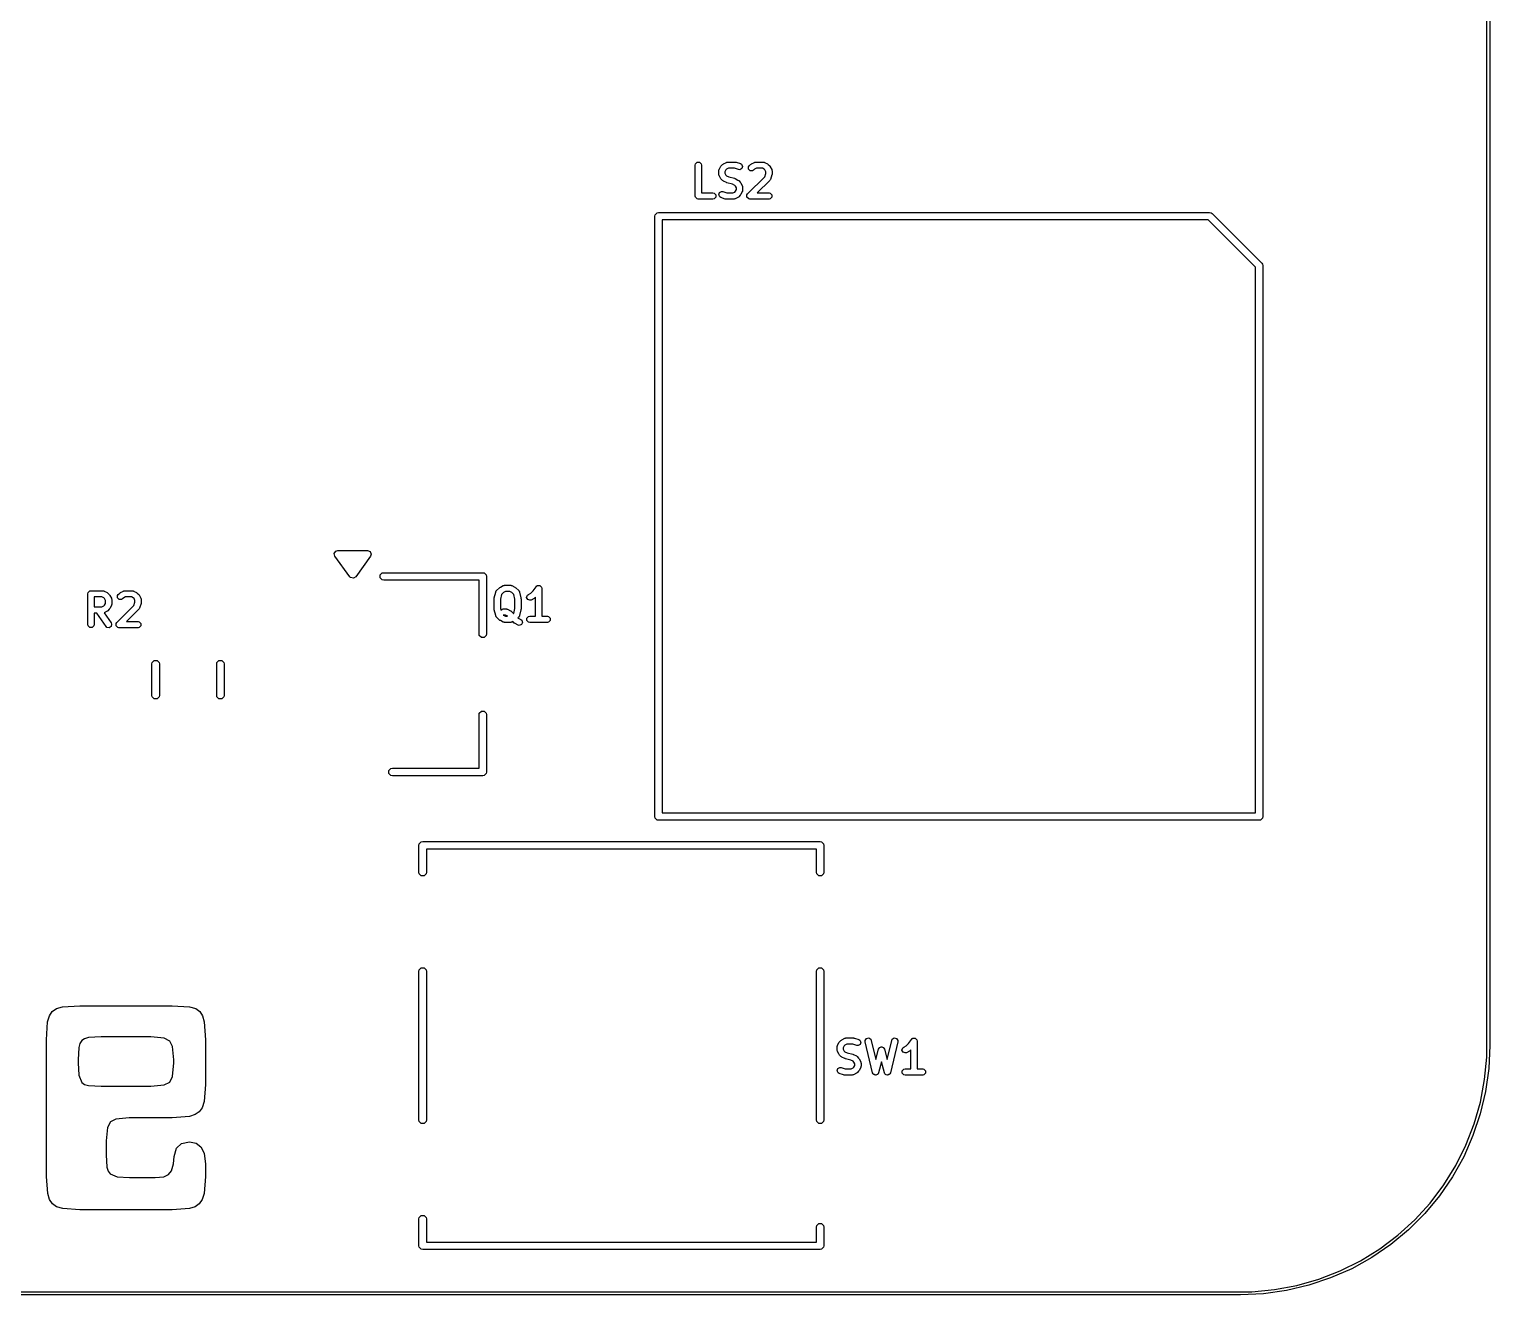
# Model space of a CAD drawing. Header units: inches. Extents: x 0.47 to 2.28, y -2.25 to -0.47.
# Drawn here: x 1.356 to 2.284, y -2.245 to -1.44 of the extents above; entities that cross this region are included whole.
import ezdxf

# ---------------------------------------------------------------- set-up
doc = ezdxf.new("R2010")
doc.units = ezdxf.units.IN
doc.header["$MEASUREMENT"] = 0
doc.layers.add('F.Silkscreen', color=41, linetype='CONTINUOUS', true_color=0xf2eda1)

msp = doc.modelspace()

# ---------------------------------------------------------------- linework, layer by layer
at = {"layer": 'F.Silkscreen', "linetype": 'CONTINUOUS'}
for p, q in [((2.28248, -2.08661), (2.28248, -0.62992)), ((2.28445, -0.62992), (2.28445, -2.08661)), ((1.77915, -1.52662), (1.7793, -1.52587)), ((1.77915, -1.5463), (1.77915, -1.52662)), ((1.7793, -1.52587), (1.78037, -1.5248)), ((1.78037, -1.5248), (1.78187, -1.5248)), ((1.78187, -1.5248), (1.78294, -1.52587)), ((1.78294, -1.52587), (1.78309, -1.52662)), ((1.78309, -1.52662), (1.78309, -1.54434)), ((1.79415, -1.53037), (1.79417, -1.53027)), ((1.79415, -1.53224), (1.79415, -1.53037)), ((1.79417, -1.53234), (1.79415, -1.53224)), ((1.79416, -1.53023), (1.79424, -1.52992)), ((1.79417, -1.53027), (1.79416, -1.53023)), ((1.79416, -1.53238), (1.79417, -1.53234)), ((1.79424, -1.53269), (1.79416, -1.53238)), ((1.79424, -1.52992), (1.7943, -1.52961)), ((1.7943, -1.52961), (1.79433, -1.52958)), ((1.79433, -1.52958), (1.79436, -1.52949)), ((1.79436, -1.52949), (1.7953, -1.52761)), ((1.7953, -1.52761), (1.79549, -1.52736)), ((1.79549, -1.52736), (1.79566, -1.5271)), ((1.79566, -1.5271), (1.7966, -1.52616)), ((1.7966, -1.52616), (1.79686, -1.52599)), ((1.79686, -1.52599), (1.79711, -1.5258)), ((1.79711, -1.5258), (1.79899, -1.52486)), ((1.79867, -1.52966), (1.79809, -1.53083)), ((1.79809, -1.53083), (1.79809, -1.53178)), ((1.79809, -1.53178), (1.79867, -1.53295)), ((1.79916, -1.52917), (1.79867, -1.52966)), ((1.79899, -1.52486), (1.79908, -1.52483)), ((1.79908, -1.52483), (1.79912, -1.5248)), ((1.79912, -1.5248), (1.79942, -1.52474)), ((1.80033, -1.52859), (1.79916, -1.52917)), ((1.79942, -1.52474), (1.79973, -1.52465)), ((1.79973, -1.52465), (1.79977, -1.52467)), ((1.79977, -1.52467), (1.79987, -1.52465)), ((1.79987, -1.52465), (1.80456, -1.52465)), ((1.80424, -1.52859), (1.80033, -1.52859)), ((1.80675, -1.52942), (1.80424, -1.52859)), ((1.80456, -1.52465), (1.80487, -1.52471)), ((1.80487, -1.52471), (1.80518, -1.52475)), ((1.80518, -1.52475), (1.80799, -1.52569)), ((1.80751, -1.52952), (1.80675, -1.52942)), ((1.80885, -1.52885), (1.80751, -1.52952)), ((1.80799, -1.52569), (1.80866, -1.52607)), ((1.80866, -1.52607), (1.80933, -1.52742)), ((1.80933, -1.52742), (1.80885, -1.52885)), ((1.81305, -1.52774), (1.81347, -1.5271)), ((1.81305, -1.52925), (1.81305, -1.52774)), ((1.81411, -1.53031), (1.81305, -1.52925)), ((1.81347, -1.5271), (1.81441, -1.52616)), ((1.81562, -1.53031), (1.81411, -1.53031)), ((1.81441, -1.52616), (1.81467, -1.52599)), ((1.81467, -1.52599), (1.81492, -1.5258)), ((1.81492, -1.5258), (1.8168, -1.52486)), ((1.81626, -1.52989), (1.81562, -1.53031)), ((1.81697, -1.52917), (1.81626, -1.52989)), ((1.8168, -1.52486), (1.81689, -1.52483)), ((1.81689, -1.52483), (1.81693, -1.5248)), ((1.81693, -1.5248), (1.81724, -1.52474)), ((1.81814, -1.52859), (1.81697, -1.52917)), ((1.81724, -1.52474), (1.81754, -1.52465)), ((1.81754, -1.52465), (1.81758, -1.52467)), ((1.81758, -1.52467), (1.81768, -1.52465)), ((1.81768, -1.52465), (1.82237, -1.52465)), ((1.8219, -1.52859), (1.81814, -1.52859)), ((1.82307, -1.52917), (1.8219, -1.52859)), ((1.82237, -1.52465), (1.82246, -1.52467)), ((1.82246, -1.52467), (1.82251, -1.52465)), ((1.82251, -1.52465), (1.82281, -1.52474)), ((1.82281, -1.52474), (1.82312, -1.5248)), ((1.82356, -1.52966), (1.82307, -1.52917)), ((1.82312, -1.5248), (1.82315, -1.52483)), ((1.82315, -1.52483), (1.82325, -1.52486)), ((1.82325, -1.52486), (1.82512, -1.5258)), ((1.82346, -1.53399), (1.82415, -1.53192)), ((1.82415, -1.53083), (1.82356, -1.52966)), ((1.82415, -1.53192), (1.82415, -1.53083)), ((1.82512, -1.5258), (1.82537, -1.52599)), ((1.82537, -1.52599), (1.82563, -1.52616)), ((1.82563, -1.52616), (1.82657, -1.5271)), ((1.82657, -1.5271), (1.82675, -1.52736)), ((1.82675, -1.52736), (1.82694, -1.52761)), ((1.82694, -1.52761), (1.82788, -1.52949)), ((1.82788, -1.52949), (1.8279, -1.52958)), ((1.8279, -1.52958), (1.82793, -1.52961)), ((1.82793, -1.52961), (1.828, -1.52992)), ((1.828, -1.52992), (1.82808, -1.53023)), ((1.82808, -1.53224), (1.82802, -1.53255)), ((1.82808, -1.53023), (1.82806, -1.53027)), ((1.82806, -1.53027), (1.82808, -1.53037)), ((1.82808, -1.53037), (1.82808, -1.53224)), ((1.7943, -1.533), (1.79424, -1.53269)), ((1.79433, -1.53303), (1.7943, -1.533)), ((1.79436, -1.53312), (1.79433, -1.53303)), ((1.7953, -1.535), (1.79436, -1.53312)), ((1.79549, -1.53525), (1.7953, -1.535)), ((1.79566, -1.53551), (1.79549, -1.53525)), ((1.7966, -1.53645), (1.79566, -1.53551)), ((1.79686, -1.53662), (1.7966, -1.53645)), ((1.79711, -1.53682), (1.79686, -1.53662)), ((1.79899, -1.53775), (1.79711, -1.53682)), ((1.79867, -1.53295), (1.79916, -1.53344)), ((1.7992, -1.53781), (1.79899, -1.53775)), ((1.79916, -1.53344), (1.80056, -1.53413)), ((1.79939, -1.5379), (1.7992, -1.53781)), ((1.80293, -1.53879), (1.79939, -1.5379)), ((1.80056, -1.53413), (1.8041, -1.53502)), ((1.80433, -1.53948), (1.80293, -1.53879)), ((1.8041, -1.53502), (1.80429, -1.53511)), ((1.80429, -1.53511), (1.8045, -1.53517)), ((1.80481, -1.53997), (1.80433, -1.53948)), ((1.8045, -1.53517), (1.80637, -1.53611)), ((1.8054, -1.54114), (1.80481, -1.53997)), ((1.8054, -1.54209), (1.8054, -1.54114)), ((1.80637, -1.53611), (1.80662, -1.5363)), ((1.80662, -1.5363), (1.80689, -1.53648)), ((1.80689, -1.53648), (1.80782, -1.53741)), ((1.80782, -1.53741), (1.808, -1.53767)), ((1.808, -1.53767), (1.80819, -1.53792)), ((1.80819, -1.53792), (1.80913, -1.5398)), ((1.80913, -1.5398), (1.80915, -1.53989)), ((1.80915, -1.53989), (1.80919, -1.53993)), ((1.80919, -1.53993), (1.80925, -1.54024)), ((1.80925, -1.54024), (1.80933, -1.54054)), ((1.80933, -1.54054), (1.80932, -1.54058)), ((1.80932, -1.54058), (1.80934, -1.54068)), ((1.80934, -1.54068), (1.80934, -1.54255)), ((1.81254, -1.54491), (1.82346, -1.53399)), ((1.82657, -1.53645), (1.81868, -1.54434)), ((1.82662, -1.53636), (1.82657, -1.53645)), ((1.82667, -1.53634), (1.82662, -1.53636)), ((1.82682, -1.53607), (1.82667, -1.53634)), ((1.827, -1.53581), (1.82682, -1.53607)), ((1.82705, -1.53568), (1.827, -1.53576)), ((1.827, -1.53576), (1.827, -1.53581)), ((1.82798, -1.53287), (1.82705, -1.53568)), ((1.82802, -1.53255), (1.82798, -1.53287)), ((1.7793, -1.54706), (1.77915, -1.5463)), ((1.78037, -1.54812), (1.7793, -1.54706)), ((1.78112, -1.54827), (1.78037, -1.54812)), ((1.79049, -1.54827), (1.78112, -1.54827)), ((1.78309, -1.54434), (1.79049, -1.54434)), ((1.79049, -1.54434), (1.79125, -1.54448)), ((1.79125, -1.54812), (1.79049, -1.54827)), ((1.79125, -1.54448), (1.79231, -1.54555)), ((1.79231, -1.54706), (1.79125, -1.54812)), ((1.79231, -1.54555), (1.79231, -1.54706)), ((1.79416, -1.54551), (1.79463, -1.54408)), ((1.79483, -1.54685), (1.79416, -1.54551)), ((1.79463, -1.54408), (1.79598, -1.5434)), ((1.7955, -1.54723), (1.79483, -1.54685)), ((1.79831, -1.54817), (1.7955, -1.54723)), ((1.79598, -1.5434), (1.79674, -1.5435)), ((1.79674, -1.5435), (1.79925, -1.54434)), ((1.79862, -1.54821), (1.79831, -1.54817)), ((1.79893, -1.54827), (1.79862, -1.54821)), ((1.80362, -1.54827), (1.79893, -1.54827)), ((1.79925, -1.54434), (1.80315, -1.54434)), ((1.80315, -1.54434), (1.80433, -1.54375)), ((1.80371, -1.54825), (1.80362, -1.54827)), ((1.80376, -1.54827), (1.80371, -1.54825)), ((1.80406, -1.54818), (1.80376, -1.54827)), ((1.80437, -1.54812), (1.80406, -1.54818)), ((1.80433, -1.54375), (1.80481, -1.54326)), ((1.8044, -1.54809), (1.80437, -1.54812)), ((1.8045, -1.54806), (1.8044, -1.54809)), ((1.80637, -1.54713), (1.8045, -1.54806)), ((1.80481, -1.54326), (1.8054, -1.54209)), ((1.80662, -1.54693), (1.80637, -1.54713)), ((1.80689, -1.54676), (1.80662, -1.54693)), ((1.80782, -1.54582), (1.80689, -1.54676)), ((1.808, -1.54556), (1.80782, -1.54582)), ((1.80819, -1.54531), (1.808, -1.54556)), ((1.80913, -1.54343), (1.80819, -1.54531)), ((1.80915, -1.54334), (1.80913, -1.54343)), ((1.80919, -1.54331), (1.80915, -1.54334)), ((1.80925, -1.543), (1.80919, -1.54331)), ((1.80933, -1.54269), (1.80925, -1.543)), ((1.80934, -1.54255), (1.80932, -1.54265)), ((1.80932, -1.54265), (1.80933, -1.54269)), ((1.81211, -1.54555), (1.81254, -1.54491)), ((1.81211, -1.54706), (1.81211, -1.54555)), ((1.81318, -1.54812), (1.81211, -1.54706)), ((1.81393, -1.54827), (1.81318, -1.54812)), ((1.82612, -1.54827), (1.81393, -1.54827)), ((1.81868, -1.54434), (1.82612, -1.54434)), ((1.82612, -1.54434), (1.82687, -1.54448)), ((1.82687, -1.54812), (1.82612, -1.54827)), ((1.82687, -1.54448), (1.82793, -1.54555)), ((1.82793, -1.54706), (1.82687, -1.54812)), ((1.82793, -1.54555), (1.82793, -1.54706)), ((1.75354, -1.55906), (1.75372, -1.55815)), ((1.75354, -1.94094), (1.75354, -1.55906)), ((1.75372, -1.55815), (1.755, -1.55687)), ((1.755, -1.55687), (1.75591, -1.55669)), ((1.75591, -1.55669), (2.1063, -1.55669)), ((2.1063, -1.55669), (2.1072, -1.55687)), ((2.1072, -1.55687), (2.10797, -1.55738)), ((2.10797, -1.55738), (2.13947, -1.58888)), ((2.10532, -1.56142), (1.75827, -1.56142)), ((1.75827, -1.56142), (1.75827, -1.93858)), ((2.13543, -1.59153), (2.10532, -1.56142)), ((2.13543, -1.93858), (2.13543, -1.59153)), ((2.13947, -1.58888), (2.13998, -1.58965)), ((2.13998, -1.58965), (2.14016, -1.59055)), ((2.14016, -1.59055), (2.14016, -1.94094)), ((1.54964, -1.77365), (1.55058, -1.77211)), ((1.55006, -1.77541), (1.54964, -1.77365)), ((1.55058, -1.77211), (1.55197, -1.77165)), ((1.55197, -1.77165), (1.57087, -1.77165)), ((1.57087, -1.77165), (1.57254, -1.77235)), ((1.57254, -1.77235), (1.57323, -1.77402)), ((1.55951, -1.7884), (1.55006, -1.77541)), ((1.57278, -1.77541), (1.56333, -1.7884)), ((1.57323, -1.77402), (1.57278, -1.77541)), ((1.56003, -1.78892), (1.55951, -1.7884)), ((1.56179, -1.78934), (1.56003, -1.78892)), ((1.56333, -1.7884), (1.56179, -1.78934)), ((1.57892, -1.78729), (1.5802, -1.78601)), ((1.57892, -1.78909), (1.57892, -1.78729)), ((1.5802, -1.79037), (1.57892, -1.78909)), ((1.5802, -1.78601), (1.5811, -1.78583)), ((1.5811, -1.79055), (1.5802, -1.79037)), ((1.5811, -1.78583), (1.6126, -1.78583)), ((1.6126, -1.79055), (1.5811, -1.79055)), ((1.6126, -1.78583), (1.64409, -1.78583)), ((1.64173, -1.79055), (1.6126, -1.79055)), ((1.64173, -1.8248), (1.64173, -1.79055)), ((1.64409, -1.78583), (1.645, -1.78601)), ((1.645, -1.78601), (1.64628, -1.78729)), ((1.64628, -1.78729), (1.64646, -1.78819)), ((1.64646, -1.78819), (1.64646, -1.8248)), ((1.39295, -1.79926), (1.3931, -1.7985)), ((1.39295, -1.81894), (1.39295, -1.79926)), ((1.3931, -1.7985), (1.39417, -1.79744)), ((1.39417, -1.79744), (1.39492, -1.79729)), ((1.39492, -1.79729), (1.40242, -1.79729)), ((1.40195, -1.80122), (1.39689, -1.80122)), ((1.39689, -1.80122), (1.39689, -1.8076)), ((1.40313, -1.80181), (1.40195, -1.80122)), ((1.40242, -1.79729), (1.40252, -1.79731)), ((1.40252, -1.79731), (1.40256, -1.79729)), ((1.40256, -1.79729), (1.40286, -1.79738)), ((1.40286, -1.79738), (1.40317, -1.79744)), ((1.40317, -1.79744), (1.4032, -1.79747)), ((1.4032, -1.79747), (1.4033, -1.7975)), ((1.4033, -1.7975), (1.40517, -1.79843)), ((1.40517, -1.79843), (1.40542, -1.79863)), ((1.40542, -1.79863), (1.40569, -1.7988)), ((1.40569, -1.7988), (1.40662, -1.79974)), ((1.40662, -1.79974), (1.4068, -1.8)), ((1.4068, -1.8), (1.40699, -1.80025)), ((1.40699, -1.80025), (1.40793, -1.80213)), ((1.41185, -1.80038), (1.41228, -1.79974)), ((1.41185, -1.80188), (1.41185, -1.80038)), ((1.41228, -1.79974), (1.41321, -1.7988)), ((1.41321, -1.7988), (1.41347, -1.79863)), ((1.41347, -1.79863), (1.41372, -1.79843)), ((1.41372, -1.79843), (1.4156, -1.7975)), ((1.4156, -1.7975), (1.41569, -1.79747)), ((1.41569, -1.79747), (1.41573, -1.79744)), ((1.41573, -1.79744), (1.41604, -1.79738)), ((1.41694, -1.80122), (1.41577, -1.80181)), ((1.41604, -1.79738), (1.41634, -1.79729)), ((1.41634, -1.79729), (1.41638, -1.79731)), ((1.41638, -1.79731), (1.41648, -1.79729)), ((1.41648, -1.79729), (1.42117, -1.79729)), ((1.4207, -1.80122), (1.41694, -1.80122)), ((1.42187, -1.80181), (1.4207, -1.80122)), ((1.42117, -1.79729), (1.42126, -1.79731)), ((1.42126, -1.79731), (1.42131, -1.79729)), ((1.42131, -1.79729), (1.42161, -1.79738)), ((1.42161, -1.79738), (1.42192, -1.79744)), ((1.42192, -1.79744), (1.42195, -1.79747)), ((1.42195, -1.79747), (1.42205, -1.7975)), ((1.42205, -1.7975), (1.42392, -1.79843)), ((1.42392, -1.79843), (1.42417, -1.79863)), ((1.42417, -1.79863), (1.42443, -1.7988)), ((1.42443, -1.7988), (1.42537, -1.79974)), ((1.42537, -1.79974), (1.42555, -1.8)), ((1.42555, -1.8), (1.42574, -1.80025)), ((1.42574, -1.80025), (1.42668, -1.80213)), ((1.65145, -1.8019), (1.65238, -1.79815)), ((1.65238, -1.79815), (1.65247, -1.79795)), ((1.65247, -1.79787), (1.65261, -1.79767)), ((1.65247, -1.79795), (1.65247, -1.79787)), ((1.65261, -1.79767), (1.65271, -1.79745)), ((1.65271, -1.79745), (1.65278, -1.79741)), ((1.65278, -1.79741), (1.6529, -1.79723)), ((1.6529, -1.79723), (1.65478, -1.79536)), ((1.65478, -1.79536), (1.65504, -1.79518)), ((1.65504, -1.79518), (1.65529, -1.79499)), ((1.65529, -1.79499), (1.65716, -1.79405)), ((1.65607, -1.79963), (1.65532, -1.80262)), ((1.65733, -1.79837), (1.65607, -1.79963)), ((1.65716, -1.79405), (1.65726, -1.79402)), ((1.65726, -1.79402), (1.65729, -1.79399)), ((1.65729, -1.79399), (1.6576, -1.79393)), ((1.65851, -1.79778), (1.65733, -1.79837)), ((1.6576, -1.79393), (1.6579, -1.79385)), ((1.6579, -1.79385), (1.65795, -1.79386)), ((1.65795, -1.79386), (1.65804, -1.79384)), ((1.65804, -1.79384), (1.66179, -1.79384)), ((1.66133, -1.79778), (1.65851, -1.79778)), ((1.6625, -1.79837), (1.66133, -1.79778)), ((1.66179, -1.79384), (1.66189, -1.79386)), ((1.66189, -1.79386), (1.66193, -1.79385)), ((1.66193, -1.79385), (1.66224, -1.79393)), ((1.66224, -1.79393), (1.66255, -1.79399)), ((1.66376, -1.79963), (1.6625, -1.79837)), ((1.66255, -1.79399), (1.66258, -1.79402)), ((1.66258, -1.79402), (1.66267, -1.79405)), ((1.66267, -1.79405), (1.66455, -1.79499)), ((1.66451, -1.80262), (1.66376, -1.79963)), ((1.66455, -1.79499), (1.6648, -1.79518)), ((1.6648, -1.79518), (1.66506, -1.79536)), ((1.66506, -1.79536), (1.66693, -1.79723)), ((1.66693, -1.79723), (1.66705, -1.79741)), ((1.66705, -1.79741), (1.66712, -1.79745)), ((1.66712, -1.79745), (1.66723, -1.79767)), ((1.66723, -1.79767), (1.66736, -1.79787)), ((1.66736, -1.79787), (1.66736, -1.79795)), ((1.66736, -1.79795), (1.66745, -1.79815)), ((1.66745, -1.79815), (1.66839, -1.8019)), ((1.67201, -1.80158), (1.67249, -1.80015)), ((1.67269, -1.80292), (1.67201, -1.80158)), ((1.67249, -1.80015), (1.6731, -1.79967)), ((1.6731, -1.79967), (1.67469, -1.79888)), ((1.67469, -1.79888), (1.6762, -1.79737)), ((1.6762, -1.79737), (1.67796, -1.79472)), ((1.67763, -1.8015), (1.67724, -1.80189)), ((1.67763, -1.81353), (1.67763, -1.8015)), ((1.67796, -1.79472), (1.67851, -1.79418)), ((1.67851, -1.79418), (1.67871, -1.79414)), ((1.67871, -1.79414), (1.67885, -1.79399)), ((1.67885, -1.79399), (1.67942, -1.79399)), ((1.67942, -1.79399), (1.67998, -1.79388)), ((1.67998, -1.79388), (1.68015, -1.79399)), ((1.68015, -1.79399), (1.68036, -1.79399)), ((1.68036, -1.79399), (1.68076, -1.7944)), ((1.68076, -1.7944), (1.68124, -1.79472)), ((1.68124, -1.79472), (1.68128, -1.79491)), ((1.68128, -1.79491), (1.68142, -1.79506)), ((1.68142, -1.79506), (1.68157, -1.79581)), ((1.68157, -1.79581), (1.68157, -1.81353)), ((1.39689, -1.8076), (1.40195, -1.8076)), ((1.40195, -1.8076), (1.40313, -1.80701)), ((1.40361, -1.8023), (1.40313, -1.80181)), ((1.40313, -1.80701), (1.40361, -1.80653)), ((1.40517, -1.81039), (1.4033, -1.81133)), ((1.4042, -1.80347), (1.40361, -1.8023)), ((1.40361, -1.80653), (1.4042, -1.80535)), ((1.4042, -1.80535), (1.4042, -1.80347)), ((1.40542, -1.8102), (1.40517, -1.81039)), ((1.40569, -1.81002), (1.40542, -1.8102)), ((1.40662, -1.80908), (1.40569, -1.81002)), ((1.4068, -1.80882), (1.40662, -1.80908)), ((1.40699, -1.80857), (1.4068, -1.80882)), ((1.40793, -1.8067), (1.40699, -1.80857)), ((1.40793, -1.80213), (1.40795, -1.80222)), ((1.40795, -1.8066), (1.40793, -1.8067)), ((1.40795, -1.80222), (1.40799, -1.80225)), ((1.40799, -1.80657), (1.40795, -1.8066)), ((1.40799, -1.80225), (1.40805, -1.80256)), ((1.40805, -1.80626), (1.40799, -1.80657)), ((1.40805, -1.80256), (1.40813, -1.80287)), ((1.40813, -1.80596), (1.40805, -1.80626)), ((1.40813, -1.80287), (1.40812, -1.80291)), ((1.40812, -1.80291), (1.40814, -1.80301)), ((1.40814, -1.80582), (1.40812, -1.80591)), ((1.40812, -1.80591), (1.40813, -1.80596)), ((1.40814, -1.80301), (1.40814, -1.80582)), ((1.41134, -1.81755), (1.42226, -1.80663)), ((1.41291, -1.80295), (1.41185, -1.80188)), ((1.41442, -1.80295), (1.41291, -1.80295)), ((1.41506, -1.80252), (1.41442, -1.80295)), ((1.41577, -1.80181), (1.41506, -1.80252)), ((1.42537, -1.80908), (1.41748, -1.81697)), ((1.42236, -1.8023), (1.42187, -1.80181)), ((1.42226, -1.80663), (1.42295, -1.80456)), ((1.42295, -1.80347), (1.42236, -1.8023)), ((1.42295, -1.80456), (1.42295, -1.80347)), ((1.42542, -1.809), (1.42537, -1.80908)), ((1.42547, -1.80898), (1.42542, -1.809)), ((1.42562, -1.80871), (1.42547, -1.80898)), ((1.4258, -1.80845), (1.42562, -1.80871)), ((1.42585, -1.80832), (1.4258, -1.8084)), ((1.4258, -1.8084), (1.4258, -1.80845)), ((1.42678, -1.8055), (1.42585, -1.80832)), ((1.42668, -1.80213), (1.4267, -1.80222)), ((1.4267, -1.80222), (1.42673, -1.80225)), ((1.42673, -1.80225), (1.4268, -1.80256)), ((1.42682, -1.80519), (1.42678, -1.8055)), ((1.4268, -1.80256), (1.42688, -1.80287)), ((1.42688, -1.80488), (1.42682, -1.80519)), ((1.42688, -1.80287), (1.42686, -1.80291)), ((1.42686, -1.80291), (1.42688, -1.80301)), ((1.42688, -1.80301), (1.42688, -1.80488)), ((1.65139, -1.80237), (1.65143, -1.80214)), ((1.65139, -1.80893), (1.65139, -1.80237)), ((1.65143, -1.80917), (1.65139, -1.80893)), ((1.65143, -1.80214), (1.65145, -1.8019)), ((1.65145, -1.80941), (1.65143, -1.80917)), ((1.65238, -1.81316), (1.65145, -1.80941)), ((1.65532, -1.80262), (1.65532, -1.80869)), ((1.65532, -1.80869), (1.65559, -1.80975)), ((1.65559, -1.80975), (1.65635, -1.80899)), ((1.65635, -1.80899), (1.65711, -1.80884)), ((1.65711, -1.80884), (1.65898, -1.80884)), ((1.65898, -1.80884), (1.65908, -1.80886)), ((1.65908, -1.80886), (1.65912, -1.80885)), ((1.65912, -1.80885), (1.65942, -1.80893)), ((1.65942, -1.80893), (1.65973, -1.80899)), ((1.65973, -1.80899), (1.65977, -1.80902)), ((1.65977, -1.80902), (1.65986, -1.80905)), ((1.65986, -1.80905), (1.66174, -1.80999)), ((1.66174, -1.80999), (1.66198, -1.81018)), ((1.66198, -1.81018), (1.66225, -1.81035)), ((1.66225, -1.81035), (1.66367, -1.81178)), ((1.66376, -1.81168), (1.66451, -1.80869)), ((1.66451, -1.80869), (1.66451, -1.80262)), ((1.66839, -1.80941), (1.66745, -1.81316)), ((1.66839, -1.8019), (1.6684, -1.80214)), ((1.6684, -1.80917), (1.66839, -1.80941)), ((1.6684, -1.80214), (1.66845, -1.80237)), ((1.66845, -1.80893), (1.6684, -1.80917)), ((1.66845, -1.80237), (1.66845, -1.80893)), ((1.67412, -1.8034), (1.67269, -1.80292)), ((1.67486, -1.8032), (1.67412, -1.8034)), ((1.67673, -1.80226), (1.67486, -1.8032)), ((1.67698, -1.80207), (1.67673, -1.80226)), ((1.67724, -1.80189), (1.67698, -1.80207)), ((1.3931, -1.81969), (1.39295, -1.81894)), ((1.39417, -1.82076), (1.3931, -1.81969)), ((1.39674, -1.81969), (1.39567, -1.82076)), ((1.39689, -1.81894), (1.39674, -1.81969)), ((1.39858, -1.81154), (1.39689, -1.81154)), ((1.39689, -1.81154), (1.39689, -1.81894)), ((1.40456, -1.82007), (1.39858, -1.81154)), ((1.4033, -1.81133), (1.40325, -1.81134)), ((1.40325, -1.81134), (1.40778, -1.81781)), ((1.40511, -1.8206), (1.40456, -1.82007)), ((1.40783, -1.82), (1.40659, -1.82086)), ((1.40778, -1.81781), (1.40809, -1.81852)), ((1.40809, -1.81852), (1.40783, -1.82)), ((1.41091, -1.81819), (1.41134, -1.81755)), ((1.41091, -1.81969), (1.41091, -1.81819)), ((1.41198, -1.82076), (1.41091, -1.81969)), ((1.41748, -1.81697), (1.42492, -1.81697)), ((1.42492, -1.81697), (1.42567, -1.81712)), ((1.42567, -1.81712), (1.42673, -1.81819)), ((1.42673, -1.81969), (1.42567, -1.82076)), ((1.42673, -1.81819), (1.42673, -1.81969)), ((1.65247, -1.81335), (1.65238, -1.81316)), ((1.65247, -1.81344), (1.65247, -1.81335)), ((1.65261, -1.81364), (1.65247, -1.81344)), ((1.65271, -1.81386), (1.65261, -1.81364)), ((1.65278, -1.8139), (1.65271, -1.81386)), ((1.6529, -1.81408), (1.65278, -1.8139)), ((1.65478, -1.81595), (1.6529, -1.81408)), ((1.65504, -1.81613), (1.65478, -1.81595)), ((1.65529, -1.81632), (1.65504, -1.81613)), ((1.65716, -1.81726), (1.65529, -1.81632)), ((1.65726, -1.81728), (1.65716, -1.81726)), ((1.65852, -1.81278), (1.65717, -1.81278)), ((1.65717, -1.81278), (1.65733, -1.81294)), ((1.65729, -1.81732), (1.65726, -1.81728)), ((1.6576, -1.81738), (1.65729, -1.81732)), ((1.65733, -1.81294), (1.65851, -1.81353)), ((1.6579, -1.81746), (1.6576, -1.81738)), ((1.65795, -1.81745), (1.6579, -1.81746)), ((1.65804, -1.81746), (1.65795, -1.81745)), ((1.66179, -1.81746), (1.65804, -1.81746)), ((1.65851, -1.81353), (1.65985, -1.81353)), ((1.65969, -1.81336), (1.65852, -1.81278)), ((1.65985, -1.81353), (1.65969, -1.81336)), ((1.66189, -1.81745), (1.66179, -1.81746)), ((1.66193, -1.81746), (1.66189, -1.81745)), ((1.66224, -1.81738), (1.66193, -1.81746)), ((1.66255, -1.81732), (1.66224, -1.81738)), ((1.66258, -1.81728), (1.66255, -1.81732)), ((1.66267, -1.81726), (1.66258, -1.81728)), ((1.66328, -1.81695), (1.66267, -1.81726)), ((1.66415, -1.81783), (1.66328, -1.81695)), ((1.66367, -1.81178), (1.66376, -1.81168)), ((1.66441, -1.818), (1.66415, -1.81783)), ((1.66466, -1.81819), (1.66441, -1.818)), ((1.66654, -1.81913), (1.66466, -1.81819)), ((1.66693, -1.81408), (1.66645, -1.81456)), ((1.66645, -1.81456), (1.66671, -1.81482)), ((1.66728, -1.81933), (1.66654, -1.81913)), ((1.66671, -1.81482), (1.6683, -1.81561)), ((1.66705, -1.8139), (1.66693, -1.81408)), ((1.66712, -1.81386), (1.66705, -1.8139)), ((1.66723, -1.81364), (1.66712, -1.81386)), ((1.66736, -1.81344), (1.66723, -1.81364)), ((1.66871, -1.81886), (1.66728, -1.81933)), ((1.66745, -1.81316), (1.66736, -1.81335)), ((1.66736, -1.81335), (1.66736, -1.81344)), ((1.6683, -1.81561), (1.6689, -1.81608)), ((1.66938, -1.81751), (1.66871, -1.81886)), ((1.6689, -1.81608), (1.66938, -1.81751)), ((1.67216, -1.81474), (1.67322, -1.81368)), ((1.67216, -1.81625), (1.67216, -1.81474)), ((1.67322, -1.81732), (1.67216, -1.81625)), ((1.67322, -1.81368), (1.67398, -1.81353)), ((1.67398, -1.81746), (1.67322, -1.81732)), ((1.67398, -1.81353), (1.67763, -1.81353)), ((1.68523, -1.81746), (1.67398, -1.81746)), ((1.68157, -1.81353), (1.68523, -1.81353)), ((1.68523, -1.81353), (1.68598, -1.81368)), ((1.68598, -1.81732), (1.68523, -1.81746)), ((1.68598, -1.81368), (1.68705, -1.81474)), ((1.68705, -1.81625), (1.68598, -1.81732)), ((1.68705, -1.81474), (1.68705, -1.81625)), ((1.39567, -1.82076), (1.39417, -1.82076)), ((1.40659, -1.82086), (1.40511, -1.8206)), ((1.41273, -1.82091), (1.41198, -1.82076)), ((1.42492, -1.82091), (1.41273, -1.82091)), ((1.42567, -1.82076), (1.42492, -1.82091)), ((1.64191, -1.82571), (1.64173, -1.8248)), ((1.64319, -1.82699), (1.64191, -1.82571)), ((1.645, -1.82699), (1.64319, -1.82699)), ((1.64628, -1.82571), (1.645, -1.82699)), ((1.64646, -1.8248), (1.64628, -1.82571)), ((1.43376, -1.84381), (1.43394, -1.84291)), ((1.43376, -1.86387), (1.43376, -1.84381)), ((1.43394, -1.84291), (1.43522, -1.84163)), ((1.43522, -1.84163), (1.43703, -1.84163)), ((1.43703, -1.84163), (1.4383, -1.84291)), ((1.4383, -1.84291), (1.43848, -1.84381)), ((1.43848, -1.84381), (1.43848, -1.86387)), ((1.4749, -1.84381), (1.47508, -1.84291)), ((1.4749, -1.86387), (1.4749, -1.84381)), ((1.47508, -1.84291), (1.47636, -1.84163)), ((1.47636, -1.84163), (1.47817, -1.84163)), ((1.47817, -1.84163), (1.47945, -1.84291)), ((1.47945, -1.84291), (1.47963, -1.84381)), ((1.47963, -1.84381), (1.47963, -1.86387)), ((1.43394, -1.86477), (1.43376, -1.86387)), ((1.43522, -1.86605), (1.43394, -1.86477)), ((1.43703, -1.86605), (1.43522, -1.86605)), ((1.4383, -1.86477), (1.43703, -1.86605)), ((1.43848, -1.86387), (1.4383, -1.86477)), ((1.47508, -1.86477), (1.4749, -1.86387)), ((1.47636, -1.86605), (1.47508, -1.86477)), ((1.47817, -1.86605), (1.47636, -1.86605)), ((1.47945, -1.86477), (1.47817, -1.86605)), ((1.47963, -1.86387), (1.47945, -1.86477)), ((1.64173, -1.87598), (1.64191, -1.87508)), ((1.64173, -1.91024), (1.64173, -1.87598)), ((1.64191, -1.87508), (1.64319, -1.8738)), ((1.64319, -1.8738), (1.645, -1.8738)), ((1.645, -1.8738), (1.64628, -1.87508)), ((1.64628, -1.87508), (1.64646, -1.87598)), ((1.64646, -1.87598), (1.64646, -1.9126)), ((1.58443, -1.91169), (1.58571, -1.91042)), ((1.58443, -1.9135), (1.58443, -1.91169)), ((1.58571, -1.91042), (1.58661, -1.91024)), ((1.58661, -1.91024), (1.64173, -1.91024)), ((1.64646, -1.9126), (1.64628, -1.9135)), ((1.58571, -1.91478), (1.58443, -1.9135)), ((1.58661, -1.91496), (1.58571, -1.91478)), ((1.64409, -1.91496), (1.58661, -1.91496)), ((1.645, -1.91478), (1.64409, -1.91496)), ((1.64628, -1.9135), (1.645, -1.91478)), ((1.75372, -1.94185), (1.75354, -1.94094)), ((1.75827, -1.93858), (2.13543, -1.93858)), ((2.14016, -1.94094), (2.13998, -1.94185)), ((1.755, -1.94313), (1.75372, -1.94185)), ((1.75591, -1.94331), (1.755, -1.94313)), ((2.1378, -1.94331), (1.75591, -1.94331)), ((2.1387, -1.94313), (2.1378, -1.94331)), ((2.13998, -1.94185), (2.1387, -1.94313)), ((1.60354, -1.95925), (1.60372, -1.95835)), ((1.60354, -1.97638), (1.60354, -1.95925)), ((1.60372, -1.95835), (1.605, -1.95707)), ((1.605, -1.95707), (1.60591, -1.95689)), ((1.60591, -1.95689), (1.85866, -1.95689)), ((1.85866, -1.95689), (1.85957, -1.95707)), ((1.85957, -1.95707), (1.86084, -1.95835)), ((1.86084, -1.95835), (1.86102, -1.95925)), ((1.86102, -1.95925), (1.86102, -1.97638)), ((1.8563, -1.96161), (1.60827, -1.96161)), ((1.60827, -1.96161), (1.60827, -1.97638)), ((1.8563, -1.97638), (1.8563, -1.96161)), ((1.60372, -1.97728), (1.60354, -1.97638)), ((1.605, -1.97856), (1.60372, -1.97728)), ((1.60809, -1.97728), (1.60681, -1.97856)), ((1.60827, -1.97638), (1.60809, -1.97728)), ((1.85648, -1.97728), (1.8563, -1.97638)), ((1.85776, -1.97856), (1.85648, -1.97728)), ((1.86084, -1.97728), (1.85957, -1.97856)), ((1.86102, -1.97638), (1.86084, -1.97728)), ((1.60681, -1.97856), (1.605, -1.97856)), ((1.85957, -1.97856), (1.85776, -1.97856)), ((1.60354, -2.03937), (1.60372, -2.03847)), ((1.60354, -2.13386), (1.60354, -2.03937)), ((1.60372, -2.03847), (1.605, -2.03719)), ((1.605, -2.03719), (1.60681, -2.03719)), ((1.60681, -2.03719), (1.60809, -2.03847)), ((1.60809, -2.03847), (1.60827, -2.03937)), ((1.60827, -2.03937), (1.60827, -2.13386)), ((1.8563, -2.03937), (1.85648, -2.03847)), ((1.8563, -2.13386), (1.8563, -2.03937)), ((1.85648, -2.03847), (1.85776, -2.03719)), ((1.85776, -2.03719), (1.85957, -2.03719)), ((1.85957, -2.03719), (1.86084, -2.03847)), ((1.86084, -2.03847), (1.86102, -2.03937)), ((1.86102, -2.03937), (1.86102, -2.13386)), ((1.37683, -2.06192), (1.38786, -2.06123)), ((1.38786, -2.06123), (1.44651, -2.06123)), ((1.44651, -2.06123), (1.45767, -2.06192)), ((1.36733, -2.07156), (1.36849, -2.06767)), ((1.36849, -2.06767), (1.37037, -2.06495)), ((1.37037, -2.06495), (1.37306, -2.06307)), ((1.37306, -2.06307), (1.37683, -2.06192)), ((1.45767, -2.06192), (1.46154, -2.06308)), ((1.46154, -2.06308), (1.46413, -2.06495)), ((1.46413, -2.06495), (1.46591, -2.06765)), ((1.46591, -2.06765), (1.46703, -2.07156)), ((1.36664, -2.08298), (1.36733, -2.07156)), ((1.46703, -2.07156), (1.46772, -2.08298)), ((1.36664, -2.09565), (1.36664, -2.08298)), ((1.38716, -2.08781), (1.38675, -2.09565)), ((1.38789, -2.08517), (1.38716, -2.08781)), ((1.38909, -2.0834), (1.38789, -2.08517)), ((1.39086, -2.0822), (1.38909, -2.0834)), ((1.39349, -2.08148), (1.39086, -2.0822)), ((1.40134, -2.08106), (1.39349, -2.08148)), ((1.43301, -2.08106), (1.40134, -2.08106)), ((1.44142, -2.08189), (1.43301, -2.08106)), ((1.445, -2.08368), (1.44142, -2.08189)), ((1.44679, -2.08725), (1.445, -2.08368)), ((1.44762, -2.09565), (1.44679, -2.08725)), ((1.46772, -2.08298), (1.46772, -2.11135)), ((1.86942, -2.08745), (1.86944, -2.08736)), ((1.86942, -2.08933), (1.86942, -2.08745)), ((1.86944, -2.08943), (1.86942, -2.08933)), ((1.86943, -2.08732), (1.86951, -2.08701)), ((1.86944, -2.08736), (1.86943, -2.08732)), ((1.86943, -2.08947), (1.86944, -2.08943)), ((1.86951, -2.08977), (1.86943, -2.08947)), ((1.86951, -2.08701), (1.86957, -2.0867)), ((1.86957, -2.0867), (1.8696, -2.08667)), ((1.8696, -2.08667), (1.86963, -2.08657)), ((1.86963, -2.08657), (1.87057, -2.0847)), ((1.87057, -2.0847), (1.87076, -2.08445)), ((1.87076, -2.08445), (1.87094, -2.08419)), ((1.87094, -2.08419), (1.87187, -2.08325)), ((1.87187, -2.08325), (1.87214, -2.08308)), ((1.87214, -2.08308), (1.87239, -2.08288)), ((1.87239, -2.08288), (1.87426, -2.08194)), ((1.87395, -2.08675), (1.87336, -2.08792)), ((1.87336, -2.08792), (1.87336, -2.08886)), ((1.87336, -2.08886), (1.87395, -2.09004)), ((1.87443, -2.08626), (1.87395, -2.08675)), ((1.87426, -2.08194), (1.87436, -2.08192)), ((1.87436, -2.08192), (1.87439, -2.08189)), ((1.87439, -2.08189), (1.8747, -2.08182)), ((1.87561, -2.08567), (1.87443, -2.08626)), ((1.8747, -2.08182), (1.875, -2.08174)), ((1.875, -2.08174), (1.87504, -2.08176)), ((1.87504, -2.08176), (1.87514, -2.08174)), ((1.87514, -2.08174), (1.87983, -2.08174)), ((1.87951, -2.08567), (1.87561, -2.08567)), ((1.88202, -2.08651), (1.87951, -2.08567)), ((1.87983, -2.08174), (1.88014, -2.0818)), ((1.88014, -2.0818), (1.88045, -2.08184)), ((1.88045, -2.08184), (1.88326, -2.08277)), ((1.88278, -2.08661), (1.88202, -2.08651)), ((1.88413, -2.08593), (1.88278, -2.08661)), ((1.88326, -2.08277), (1.88393, -2.08316)), ((1.88393, -2.08316), (1.8846, -2.0845)), ((1.8846, -2.0845), (1.88413, -2.08593)), ((1.88726, -2.08339), (1.88805, -2.08211)), ((1.88729, -2.08416), (1.88726, -2.08339)), ((1.89197, -2.10385), (1.88729, -2.08416)), ((1.88805, -2.08211), (1.88951, -2.08176)), ((1.88951, -2.08176), (1.8908, -2.08255)), ((1.8908, -2.08255), (1.89112, -2.08325)), ((1.89112, -2.08325), (1.894, -2.09535)), ((1.894, -2.09535), (1.89574, -2.08882)), ((1.89574, -2.08882), (1.89607, -2.08813)), ((1.89607, -2.08813), (1.89631, -2.088)), ((1.89631, -2.088), (1.89644, -2.08777)), ((1.89644, -2.08777), (1.89694, -2.08763)), ((1.89694, -2.08763), (1.89738, -2.08738)), ((1.89738, -2.08738), (1.89764, -2.08745)), ((1.89764, -2.08745), (1.8979, -2.08738)), ((1.8979, -2.08738), (1.89834, -2.08763)), ((1.89834, -2.08763), (1.89883, -2.08777)), ((1.89883, -2.08777), (1.89897, -2.088)), ((1.89897, -2.088), (1.8992, -2.08813)), ((1.8992, -2.08813), (1.89954, -2.08882)), ((1.89954, -2.08882), (1.90128, -2.09535)), ((1.90128, -2.09535), (1.90416, -2.08325)), ((1.90799, -2.08416), (1.9033, -2.10385)), ((1.90416, -2.08325), (1.90448, -2.08255)), ((1.90448, -2.08255), (1.90576, -2.08176)), ((1.90576, -2.08176), (1.90723, -2.08211)), ((1.90723, -2.08211), (1.90802, -2.08339)), ((1.90802, -2.08339), (1.90799, -2.08416)), ((1.91067, -2.08947), (1.91115, -2.08804)), ((1.91135, -2.09082), (1.91067, -2.08947)), ((1.91115, -2.08804), (1.91176, -2.08757)), ((1.91176, -2.08757), (1.91334, -2.08677)), ((1.91334, -2.08677), (1.91486, -2.08526)), ((1.91486, -2.08526), (1.91662, -2.08261)), ((1.91629, -2.08939), (1.9159, -2.08978)), ((1.91629, -2.10142), (1.91629, -2.08939)), ((1.91662, -2.08261), (1.91716, -2.08207)), ((1.91716, -2.08207), (1.91736, -2.08203)), ((1.91736, -2.08203), (1.91751, -2.08189)), ((1.91751, -2.08189), (1.91808, -2.08189)), ((1.91808, -2.08189), (1.91864, -2.08177)), ((1.91864, -2.08177), (1.91881, -2.08189)), ((1.91881, -2.08189), (1.91901, -2.08189)), ((1.91901, -2.08189), (1.91942, -2.08229)), ((1.91942, -2.08229), (1.9199, -2.08261)), ((1.9199, -2.08261), (1.91994, -2.08281)), ((1.91994, -2.08281), (1.92008, -2.08295)), ((1.92008, -2.08295), (1.92023, -2.08371)), ((1.92023, -2.08371), (1.92023, -2.10142)), ((2.28248, -2.09385), (2.28248, -2.08661)), ((2.28445, -2.08661), (2.28377, -2.10124)), ((1.36664, -2.16974), (1.36664, -2.09565)), ((1.38675, -2.09565), (1.38675, -2.09759)), ((1.38675, -2.09759), (1.38716, -2.10544)), ((1.44678, -2.10624), (1.44762, -2.09759)), ((1.44762, -2.09759), (1.44762, -2.09565)), ((1.86957, -2.09008), (1.86951, -2.08977)), ((1.8696, -2.09011), (1.86957, -2.09008)), ((1.86963, -2.09021), (1.8696, -2.09011)), ((1.87057, -2.09208), (1.86963, -2.09021)), ((1.87076, -2.09233), (1.87057, -2.09208)), ((1.87094, -2.0926), (1.87076, -2.09233)), ((1.87187, -2.09353), (1.87094, -2.0926)), ((1.87214, -2.09371), (1.87187, -2.09353)), ((1.87239, -2.0939), (1.87214, -2.09371)), ((1.87426, -2.09484), (1.87239, -2.0939)), ((1.87395, -2.09004), (1.87443, -2.09052)), ((1.87447, -2.0949), (1.87426, -2.09484)), ((1.87443, -2.09052), (1.87583, -2.09122)), ((1.87466, -2.09499), (1.87447, -2.0949)), ((1.8782, -2.09587), (1.87466, -2.09499)), ((1.87583, -2.09122), (1.87937, -2.09211)), ((1.8796, -2.09657), (1.8782, -2.09587)), ((1.87937, -2.09211), (1.87956, -2.0922)), ((1.87956, -2.0922), (1.87977, -2.09226)), ((1.88008, -2.09706), (1.8796, -2.09657)), ((1.87977, -2.09226), (1.88165, -2.09319)), ((1.88067, -2.09823), (1.88008, -2.09706)), ((1.88067, -2.09918), (1.88067, -2.09823)), ((1.88165, -2.09319), (1.88189, -2.09339)), ((1.88189, -2.09339), (1.88216, -2.09356)), ((1.88216, -2.09356), (1.88309, -2.0945)), ((1.88309, -2.0945), (1.88327, -2.09476)), ((1.88327, -2.09476), (1.88346, -2.09501)), ((1.88346, -2.09501), (1.8844, -2.09689)), ((1.8844, -2.09689), (1.88443, -2.09698)), ((1.88443, -2.09698), (1.88446, -2.09701)), ((1.88446, -2.09701), (1.88452, -2.09732)), ((1.88452, -2.09732), (1.8846, -2.09763)), ((1.8846, -2.09763), (1.88459, -2.09767)), ((1.88459, -2.09767), (1.88461, -2.09777)), ((1.88461, -2.09777), (1.88461, -2.09964)), ((1.89764, -2.09697), (1.89579, -2.1039)), ((1.89949, -2.1039), (1.89764, -2.09697)), ((1.91278, -2.09129), (1.91135, -2.09082)), ((1.91352, -2.09109), (1.91278, -2.09129)), ((1.91539, -2.09015), (1.91352, -2.09109)), ((1.91564, -2.08996), (1.91539, -2.09015)), ((1.9159, -2.08978), (1.91564, -2.08996)), ((2.28115, -2.10826), (2.28248, -2.09385)), ((1.38716, -2.10544), (1.38909, -2.10998)), ((1.445, -2.10985), (1.44678, -2.10624)), ((1.86943, -2.10259), (1.8699, -2.10116)), ((1.8701, -2.10394), (1.86943, -2.10259)), ((1.8699, -2.10116), (1.87125, -2.10049)), ((1.87077, -2.10432), (1.8701, -2.10394)), ((1.87358, -2.10526), (1.87077, -2.10432)), ((1.87125, -2.10049), (1.87201, -2.10059)), ((1.87201, -2.10059), (1.87452, -2.10142)), ((1.87389, -2.1053), (1.87358, -2.10526)), ((1.8742, -2.10536), (1.87389, -2.1053)), ((1.87889, -2.10536), (1.8742, -2.10536)), ((1.87452, -2.10142), (1.87843, -2.10142)), ((1.87843, -2.10142), (1.8796, -2.10083)), ((1.87899, -2.10534), (1.87889, -2.10536)), ((1.87903, -2.10535), (1.87899, -2.10534)), ((1.87933, -2.10527), (1.87903, -2.10535)), ((1.87964, -2.10521), (1.87933, -2.10527)), ((1.8796, -2.10083), (1.88008, -2.10035)), ((1.87968, -2.10518), (1.87964, -2.10521)), ((1.87977, -2.10515), (1.87968, -2.10518)), ((1.88165, -2.10421), (1.87977, -2.10515)), ((1.88008, -2.10035), (1.88067, -2.09918)), ((1.88189, -2.10402), (1.88165, -2.10421)), ((1.88216, -2.10384), (1.88189, -2.10402)), ((1.88309, -2.10291), (1.88216, -2.10384)), ((1.88327, -2.10265), (1.88309, -2.10291)), ((1.88346, -2.1024), (1.88327, -2.10265)), ((1.8844, -2.10052), (1.88346, -2.1024)), ((1.88443, -2.10043), (1.8844, -2.10052)), ((1.88446, -2.10039), (1.88443, -2.10043)), ((1.88452, -2.10008), (1.88446, -2.10039)), ((1.8846, -2.09978), (1.88452, -2.10008)), ((1.88461, -2.09964), (1.88459, -2.09974)), ((1.88459, -2.09974), (1.8846, -2.09978)), ((1.89229, -2.10454), (1.89197, -2.10385)), ((1.89254, -2.1047), (1.89229, -2.10454)), ((1.89269, -2.10495), (1.89254, -2.1047)), ((1.89316, -2.10508), (1.89269, -2.10495)), ((1.89358, -2.10533), (1.89316, -2.10508)), ((1.89386, -2.10527), (1.89358, -2.10533)), ((1.89415, -2.10534), (1.89386, -2.10527)), ((1.89457, -2.1051), (1.89415, -2.10534)), ((1.89504, -2.10498), (1.89457, -2.1051)), ((1.8952, -2.10473), (1.89504, -2.10498)), ((1.89545, -2.10459), (1.8952, -2.10473)), ((1.89579, -2.1039), (1.89545, -2.10459)), ((1.89982, -2.10459), (1.89949, -2.1039)), ((1.90008, -2.10473), (1.89982, -2.10459)), ((1.90023, -2.10498), (1.90008, -2.10473)), ((1.90071, -2.1051), (1.90023, -2.10498)), ((1.90113, -2.10534), (1.90071, -2.1051)), ((1.90141, -2.10527), (1.90113, -2.10534)), ((1.9017, -2.10533), (1.90141, -2.10527)), ((1.90211, -2.10508), (1.9017, -2.10533)), ((1.90258, -2.10495), (1.90211, -2.10508)), ((1.90273, -2.1047), (1.90258, -2.10495)), ((1.90298, -2.10454), (1.90273, -2.1047)), ((1.9033, -2.10385), (1.90298, -2.10454)), ((1.91082, -2.10264), (1.91188, -2.10157)), ((1.91082, -2.10414), (1.91082, -2.10264)), ((1.91188, -2.10521), (1.91082, -2.10414)), ((1.91188, -2.10157), (1.91264, -2.10142)), ((1.91264, -2.10536), (1.91188, -2.10521)), ((1.91264, -2.10142), (1.91629, -2.10142)), ((1.92388, -2.10536), (1.91264, -2.10536)), ((1.92023, -2.10142), (1.92388, -2.10142)), ((1.92388, -2.10142), (1.92464, -2.10157)), ((1.92464, -2.10521), (1.92388, -2.10536)), ((1.92464, -2.10157), (1.9257, -2.10264)), ((1.9257, -2.10414), (1.92464, -2.10521)), ((1.9257, -2.10264), (1.9257, -2.10414)), ((2.27849, -2.12248), (2.28115, -2.10826)), ((2.28377, -2.10124), (2.28175, -2.11573)), ((1.38909, -2.10998), (1.39088, -2.11128)), ((1.39088, -2.11128), (1.39349, -2.11205)), ((1.39349, -2.11205), (1.40134, -2.11246)), ((1.40134, -2.11246), (1.43301, -2.11246)), ((1.43301, -2.11246), (1.44142, -2.11163)), ((1.44142, -2.11163), (1.445, -2.10985)), ((1.46772, -2.11135), (1.46689, -2.12224)), ((2.28175, -2.11573), (2.2784, -2.12998)), ((1.46565, -2.12613), (1.46386, -2.12871)), ((1.46689, -2.12224), (1.46565, -2.12613)), ((2.27453, -2.1364), (2.27849, -2.12248)), ((1.40727, -2.13518), (1.40548, -2.13875)), ((1.41085, -2.13339), (1.40727, -2.13518)), ((1.41925, -2.13256), (1.41085, -2.13339)), ((1.44651, -2.13256), (1.41925, -2.13256)), ((1.45752, -2.13174), (1.44651, -2.13256)), ((1.4613, -2.1305), (1.45752, -2.13174)), ((1.46386, -2.12871), (1.4613, -2.1305)), ((1.60372, -2.13476), (1.60354, -2.13386)), ((1.605, -2.13604), (1.60372, -2.13476)), ((1.60681, -2.13604), (1.605, -2.13604)), ((1.60809, -2.13476), (1.60681, -2.13604)), ((1.60827, -2.13386), (1.60809, -2.13476)), ((1.85648, -2.13476), (1.8563, -2.13386)), ((1.85776, -2.13604), (1.85648, -2.13476)), ((1.85957, -2.13604), (1.85776, -2.13604)), ((1.86084, -2.13476), (1.85957, -2.13604)), ((1.86102, -2.13386), (1.86084, -2.13476)), ((2.2784, -2.12998), (2.27375, -2.14386)), ((1.40548, -2.13875), (1.40465, -2.14716)), ((2.27375, -2.14386), (2.26784, -2.15725)), ((2.2693, -2.14989), (2.27453, -2.1364)), ((1.40465, -2.14716), (1.40465, -2.15597)), ((1.44789, -2.15707), (1.44942, -2.15172)), ((1.44942, -2.15172), (1.45249, -2.14877)), ((1.45249, -2.14877), (1.45752, -2.14771)), ((1.45752, -2.14771), (1.46185, -2.14854)), ((1.46185, -2.14854), (1.46488, -2.1509)), ((1.46488, -2.1509), (1.46691, -2.1551)), ((2.26285, -2.16285), (2.2693, -2.14989)), ((1.40465, -2.15597), (1.40506, -2.16383)), ((1.40506, -2.16383), (1.40582, -2.16645)), ((1.44621, -2.16617), (1.44734, -2.16175)), ((1.44734, -2.16175), (1.44789, -2.15707)), ((1.46691, -2.1551), (1.46772, -2.16203)), ((1.46772, -2.16203), (1.46772, -2.16974)), ((2.25523, -2.17515), (2.26285, -2.16285)), ((2.26784, -2.15725), (2.26071, -2.17003)), ((1.36747, -2.18076), (1.36664, -2.16974)), ((1.40582, -2.16645), (1.40712, -2.16823)), ((1.40712, -2.16823), (1.41167, -2.17016)), ((1.41167, -2.17016), (1.41953, -2.17057)), ((1.41953, -2.17057), (1.43577, -2.17057)), ((1.43577, -2.17057), (1.4413, -2.17)), ((1.4413, -2.17), (1.4443, -2.16865)), ((1.4443, -2.16865), (1.44621, -2.16617)), ((1.46772, -2.16974), (1.46689, -2.18076)), ((2.26071, -2.17003), (2.25244, -2.18211)), ((1.36869, -2.18455), (1.36747, -2.18076)), ((1.46689, -2.18076), (1.46567, -2.18455)), ((2.25244, -2.18211), (2.24309, -2.19337)), ((2.24651, -2.1867), (2.25523, -2.17515)), ((1.3705, -2.18723), (1.36869, -2.18455)), ((1.3731, -2.1891), (1.3705, -2.18723)), ((1.37698, -2.19026), (1.3731, -2.1891)), ((1.38786, -2.19094), (1.37698, -2.19026)), ((1.44651, -2.19094), (1.38786, -2.19094)), ((1.45752, -2.19026), (1.44651, -2.19094)), ((1.46128, -2.1891), (1.45752, -2.19026)), ((1.46386, -2.18723), (1.46128, -2.1891)), ((1.46567, -2.18455), (1.46386, -2.18723)), ((2.23676, -2.19739), (2.24651, -2.1867)), ((1.60354, -2.19685), (1.60372, -2.19595)), ((1.60354, -2.21398), (1.60354, -2.19685)), ((1.60372, -2.19595), (1.605, -2.19467)), ((1.605, -2.19467), (1.60681, -2.19467)), ((1.60681, -2.19467), (1.60809, -2.19595)), ((1.60809, -2.19595), (1.60827, -2.19685)), ((1.60827, -2.19685), (1.60827, -2.21161)), ((1.8563, -2.20197), (1.85648, -2.20106)), ((1.85648, -2.20106), (1.85776, -2.19979)), ((1.85776, -2.19979), (1.85957, -2.19979)), ((1.85957, -2.19979), (1.86084, -2.20106)), ((1.86084, -2.20106), (1.86102, -2.20197)), ((2.22607, -2.20714), (2.23676, -2.19739)), ((2.24309, -2.19337), (2.23274, -2.20372)), ((1.8563, -2.21161), (1.8563, -2.20197)), ((1.86102, -2.20197), (1.86102, -2.21398)), ((2.21452, -2.21586), (2.22607, -2.20714)), ((2.23274, -2.20372), (2.22148, -2.21307)), ((1.60372, -2.21488), (1.60354, -2.21398)), ((1.605, -2.21616), (1.60372, -2.21488)), ((1.60591, -2.21634), (1.605, -2.21616)), ((1.85866, -2.21634), (1.60591, -2.21634)), ((1.60827, -2.21161), (1.8563, -2.21161)), ((1.85957, -2.21616), (1.85866, -2.21634)), ((1.86084, -2.21488), (1.85957, -2.21616)), ((1.86102, -2.21398), (1.86084, -2.21488)), ((2.20222, -2.22348), (2.21452, -2.21586)), ((2.22148, -2.21307), (2.20941, -2.22134)), ((2.19662, -2.22847), (2.18323, -2.23438)), ((2.18926, -2.22993), (2.20222, -2.22348)), ((2.20941, -2.22134), (2.19662, -2.22847)), ((2.16185, -2.23912), (2.17577, -2.23516)), ((2.18323, -2.23438), (2.16935, -2.23903)), ((2.17577, -2.23516), (2.18926, -2.22993)), ((0.62992, -2.24311), (2.12598, -2.24311)), ((2.12598, -2.24508), (0.62992, -2.24508)), ((2.12598, -2.24311), (2.13322, -2.24311)), ((2.14061, -2.2444), (2.12598, -2.24508)), ((2.13322, -2.24311), (2.14763, -2.24178)), ((2.1551, -2.24238), (2.14061, -2.2444)), ((2.14763, -2.24178), (2.16185, -2.23912)), ((2.16935, -2.23903), (2.1551, -2.24238))]:
    msp.add_line(p, q, dxfattribs=at)

doc.saveas('drawing.dxf')
